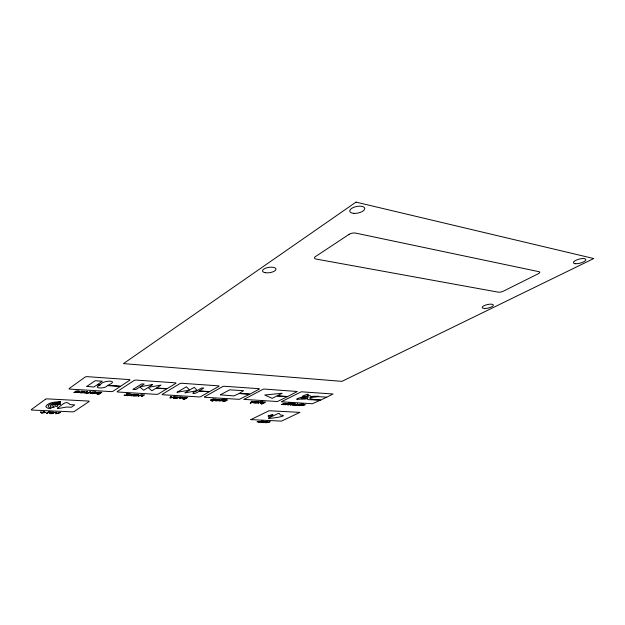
<?xml version="1.0" encoding="UTF-8"?>
<svg xmlns="http://www.w3.org/2000/svg" width="625" height="625" viewBox="0 0 625 625"><rect width="100%" height="100%" fill="white"/><g stroke="black" fill="none" stroke-linecap="round" stroke-linejoin="round"><path stroke-width="0.94" d="M135.852 395.273L136.258 395.078M176.258 397.438L176.344 397.445M318.047 396.578L318.633 396.258L313.094 396.312L311.727 396.586L311.078 397.531L317.922 396.641L326.773 397.164L333.039 394.008L301.312 391.789L281.32 401.781L312.242 403.75L320.609 400.102L308.133 399.633L307.133 398.875L308.359 396.688L307.438 396.414L301.102 398.32C307.359 394.68 290.117 400.797 299.438 399.133L304.758 399.109L306.492 398.781L307.125 397.836L302.18 398.391M326.648 397.227L320.742 400.039L312.039 399.484C314.148 398.398 306.938 399.828 311.094 396.484L310.094 395.711L306.961 395.438C313.312 391.75 295.891 397.945 305.273 396.266L306.141 396.328M91.008 392.727L91.844 392.781M99.617 393.266L100.508 393.266M185.414 398.305L186.211 398.312M213.906 399.938L214.672 399.938M254.656 402.398L255.305 402.438L254.602 402.422M263.383 402.898L264.078 402.906M90.93 392.789L91.758 392.836M54.344 412.516C53.648 411.938 45.258 413.672 53.742 413.156C46.867 415.305 49.562 410.523 54.344 412.516M79.664 391.383L78.625 392.266A2.375 0.688 -4.7 0 1 77.188 392.578L73.805 392.367L77.258 392.305L78.422 391.883L77.453 391.602L78.836 391.484L75.82 391.5L76.977 391.797C71.836 392.062 78.312 389.836 79.664 391.383M265.461 421.664L261.812 422.336L264.766 422.227L263.5 422.609L261.102 422.508L263.055 421.562L265.461 421.664M244.031 399.367L277.375 401.539L287.461 396.656L276.977 395.977L272.164 398.352L264.719 395.016L282.109 393.273L277.25 395.836L287.734 396.523L297.328 391.508L264.703 389.086A1.453 0.406 -8.1 0 0 262.695 389.445L244.031 399.367M291.727 403.211L291.234 403.859L287.828 404.961L290.195 403.805L289.094 403.734L290.945 403.414L289.922 403.219L290.32 403.008L291.727 403.211M216.109 400.352C216.906 400.992 218.742 400.531 219.375 399.703C218.484 398.969 214.672 400.641 216.938 399.531C226.641 399.117 212 402.094 216.109 400.352M57.445 408.133L58.852 408.43L66.414 407.062L71.344 407.203L74.727 404.898L70.047 404.57C65.82 399.266 61.227 406.133 57.445 408.133M294.094 403.352L290.195 405.102L292.562 403.945L291.469 403.875L293.32 403.562L292.266 403.359L292.695 403.148L294.094 403.352M250.867 419.617L281.453 421.125L299.922 412.367L269.039 410.734L250.867 419.617M60.352 403.016L53.875 404.648L52.633 405.531L52.82 406.375C57.063 407.422 51.422 408.297 50.438 406.438L50.352 405.727L52.398 404.266L56.742 403.172L60.352 403.016M60.398 401.758L50.281 404.156L48.219 405.633L48.547 407.031C55.336 409.133 46.672 409.352 45.82 406.438C48.531 401.969 55.664 402.039 60.398 401.758M60.281 404.266L57.18 405.281C58.602 406.438 56.148 407 54.828 405.914L55.133 405.18L56.805 404.516L60.281 404.266M227.258 400.016L223.258 400.875L225.805 400.945C215.406 401.57 232.562 399.633 224.164 400.023L227.258 400.016M96 393.258L96.078 393.562A2.266 0.648 -5.1 0 0 96.859 393.836L98.758 393.844L97.758 394.516L98.586 394.562L101.859 392.359L98.18 392.227L96 393.258M95.094 392.883L94.711 393.297A1.617 0.461 -5 0 1 93.891 393.539L92.547 393.617A2.734 0.781 -5 0 1 91.289 393.383L90.008 393.414L92.469 391.977L96.102 392.055L92.406 392.398L95.094 392.883M285.766 403.617L284.031 404.008L285.203 404.078L284.367 404.367L281.391 404.492L283.859 404.648A1.984 0.516 -8.4 0 0 285.133 404.391C289.602 402.547 279.562 403.617 283.883 404L284.234 403.828L283.438 403.773L285.766 403.617M55.82 412.281L55.656 413.836L60.555 412.492L56.469 413.547L56.68 412.32L55.82 412.281M257.148 402.516L254.875 402.656L257.148 402.516M86.867 386.398L93.805 387.023L97.047 384.945L99.992 385.141C91.383 388.703 106.031 388.891 107.313 385.609L120.289 386.453L113.078 391.211A1.602 0.461 -5.3 0 1 110.945 391.602L69.992 389.117A1.656 0.484 -4.5 0 1 69.172 388.539L85.125 377.086A1.703 0.516 -4.7 0 1 87.391 376.672L129.094 379.586A1.641 0.484 -5.5 0 1 129.773 380.188L120.734 386.156L107.75 385.32C121.148 379.766 101.898 379.984 100.43 384.844L97.477 384.648L102.227 381.211L95.203 380.734L86.867 386.398M261.125 402.977L262.766 403.211L264.312 402.422L262.789 402.234L261.125 402.977M138.656 394.883L137.523 395.727A2.25 0.641 -5.8 0 1 136.133 396.023L133.023 395.828L137.406 395.367L133.977 395.164L135.547 394.523L138.656 394.883M300.695 405.469L303.641 405.516C295.578 405.945 311.617 404.148 302.414 404.664L304.484 404.734L300.695 405.469M133.133 389.32L135.914 389.492L139.852 386.977L143.68 390.242L148.164 387.516L151.859 390.758L156.125 388.203L166.734 388.891L158.391 393.977A1.531 0.438 -6.2 0 1 156.312 394.344L118.016 392.023A1.586 0.453 -5.4 0 1 117.32 391.469L134.086 380.492A1.625 0.484 -5.6 0 1 136.281 380.094L175.211 382.82A1.57 0.461 -6.4 0 1 175.773 383.391L167.133 388.648L156.523 387.961L160.977 385.102L148.469 387.328L152.734 384.547L152.312 384.57L140.156 386.781L144.219 384.047L141.828 383.883L133.133 389.32M96.914 393.219L99.086 393.617L100.445 392.711L98.422 392.477L96.914 393.219M79.57 392.414L81.086 392.938L83.523 392.602C73.055 392.664 92.375 391.734 81.438 391.234L81.016 391.531L83.867 391.641L79.57 392.414M178.758 397.266L177.57 398.078A2.172 0.602 -6.5 0 1 176.211 398.359L173.281 398.18L177.508 397.727L174.273 397.539L175.852 396.922L178.758 397.266M182.164 398.32L182.148 398.602A2.094 0.578 -6.7 0 0 182.773 398.852L184.477 398.852L183.398 399.469L184.125 399.516L187.664 397.477L184.398 397.359L182.164 398.32M170.648 396.461L169.883 398.078L174.969 396.719L170.75 397.789L171.43 396.508L170.648 396.461M210.688 399.992L210.648 400.266A2.047 0.555 -7.2 0 0 211.234 400.508L212.867 400.508L211.766 401.117L212.461 401.156L216.078 399.164L212.938 399.062L210.688 399.992M177.156 392.227L189.242 390.195L184.883 392.836L185.281 392.812L196.711 390.758C188.062 394.492 196.156 394.172 199.031 391.141L209.242 391.805L200.859 396.562A1.477 0.406 -6.9 0 1 198.836 396.922L162.938 394.75A1.523 0.43 -6.3 0 1 162.367 394.219L179.805 383.672A1.562 0.453 -6.5 0 1 181.93 383.289L218.352 385.836A1.516 0.43 -7.2 0 1 218.805 386.391L209.641 391.586L199.422 390.914L203.781 387.992L201.461 388.094L197.281 390.516L194.242 387.352L189.555 390.008L186.406 386.82L177.156 392.227M182.992 398.281L184.828 398.648L186.297 397.797L184.547 397.594L182.992 398.281M220.414 394.828L233.93 395.922L238.977 393.555L249.648 394.25L239.289 399.336L205.055 397.297A1.469 0.406 -7.1 0 1 204.586 396.789L222.578 386.648A1.508 0.43 -7.3 0 1 224.648 386.281L258.797 388.672A1.461 0.406 -8 0 1 259.148 389.195L250.008 394.062L239.336 393.359L243.609 390.688L229.68 389.82L220.414 394.828M251.312 402.758L250.219 403.344L251.625 401.289L252.32 401.328L251.523 402.445L255.445 401.516L251.312 402.758M257.953 402.484L256.359 403.094L253.562 402.961L256.258 401.719L259.164 401.773L256 402.078L257.953 402.484M260.445 402.914L260.359 403.18A1.961 0.516 -8 0 0 260.867 403.406L262.398 403.398L261.266 403.984L261.906 404.016L265.625 402.125L262.711 402.023L260.445 402.914M268.219 415.93C268.82 417.922 278.609 411.984 268.219 415.93M211.492 399.953L213.227 400.312L214.727 399.484L213.063 399.281L211.492 399.953M137.867 394.984L135.055 395.008L137.867 394.984M268.641 418.047C267.227 419.32 291.727 415.602 280.414 415.047L279.391 413.492L278.352 413.438L268.641 418.047M266.727 421.57L265.625 422.852L270.188 421.719L266.422 422.617L267.352 421.594L266.727 421.57M178 397.359L175.328 397.383L178 397.359M94.172 393.016L91.414 393.07L92.078 392.617L94.172 393.016M45.453 399.273L31.367 409.555A1.594 0.43 -4.1 0 0 32.234 410.062L72.195 411.852A1.531 0.414 -4.9 0 0 74.219 411.492L89.031 401.57A1.57 0.438 -5 0 0 88.289 401.039L47.586 398.891A1.633 0.461 -4.2 0 0 45.453 399.273M40.43 412.148L42.547 412.469L41.523 413.188L45.984 412.391L43.578 412.281L44.602 411.562L43.867 411.523L42.844 412.25L40.43 412.148M49.297 411.375L46.359 413.43L47.18 413.469L50.125 411.406L49.297 411.375M355.992 202.117L123.492 363.609L341.914 381.359L593.75 258.539L355.992 202.117M86.625 391.453L84.258 393.086L87.461 393.273A1.539 0.445 -4.9 0 0 88.477 393.109L90.805 391.703L89.961 391.648C89.234 393.547 83.18 393.359 87.469 391.5L86.625 391.453M349.094 234.336L315.398 256.625A4.453 1.781 -9.7 0 0 316.109 259.055L498.102 292.133A3.867 1.25 -13.2 0 0 503.414 291.164L538.32 273.727A4.039 1.328 -14.1 0 0 538.93 271.68L355.578 233.094A4.656 1.93 -10.9 0 0 349.094 234.336M124.438 395.156L124.07 395.391L126.539 395.359L129.656 393.523L126.508 393.828L126.156 394.055L127.797 394.148L126.039 395.18L124.438 395.156M139.789 395.219L138.18 396.227L141.312 395.008L143.125 395.25L141.266 396.406L142.039 396.453L144.539 394.906L139.789 395.219M179.945 397.031L179.5 397.289L181.219 397.57L179.391 398.633L182.703 397.18L179.945 397.031M221.508 399.492L221.133 399.695L222.555 399.781L218.875 400.922L221.336 400.812L224.391 399.203L221.508 399.492M261.648 401.266L257.859 403.211L262.297 401.305L261.648 401.266M289.32 402.93L285.477 404.828L289.945 402.969L289.32 402.93M257.391 421.609L256.984 421.812L259.406 421.695L257.391 421.609M294.812 403.859L292.055 405.211L295.258 405.211L297.867 404.039L297.25 404.008C296.391 405.227 290.477 405.805 295.43 403.898L294.812 403.859M262.352 420.844L258.82 422.562L262.953 420.875L262.352 420.844M298.039 404.586L296.25 405.453L299.383 404.398L300.734 404.594L298.664 405.594L299.273 405.633L303.141 403.766L298.039 404.586M130.805 395.141L127.531 395.609L130.625 394.922L130 394.039L130.922 394.094L131.32 394.766L134.57 394.312L131.516 394.992L132.109 395.875L131.195 395.82L130.805 395.141M575.711 263.742A6.445 2.094 -14.9 0 0 585.82 260.008A6.445 2.094 -14.9 0 0 577.398 259.648A6.445 2.094 -14.9 0 0 575.711 263.742M353.93 213.367A7.641 3.352 -11.3 0 0 364.766 208.352A7.641 3.352 -11.3 0 0 353.086 207.609A7.641 3.352 -11.3 0 0 353.93 213.367M265.281 272.695A6.805 2.695 -8.3 0 0 275.961 269.469A6.805 2.695 -8.3 0 0 266.516 267.859A6.805 2.695 -8.3 0 0 265.281 272.695M484.664 308.461A5.734 1.789 -12.7 0 0 493.375 305.297A5.734 1.789 -12.7 0 0 485.297 305.164A5.734 1.789 -12.7 0 0 484.664 308.461"/></g></svg>
